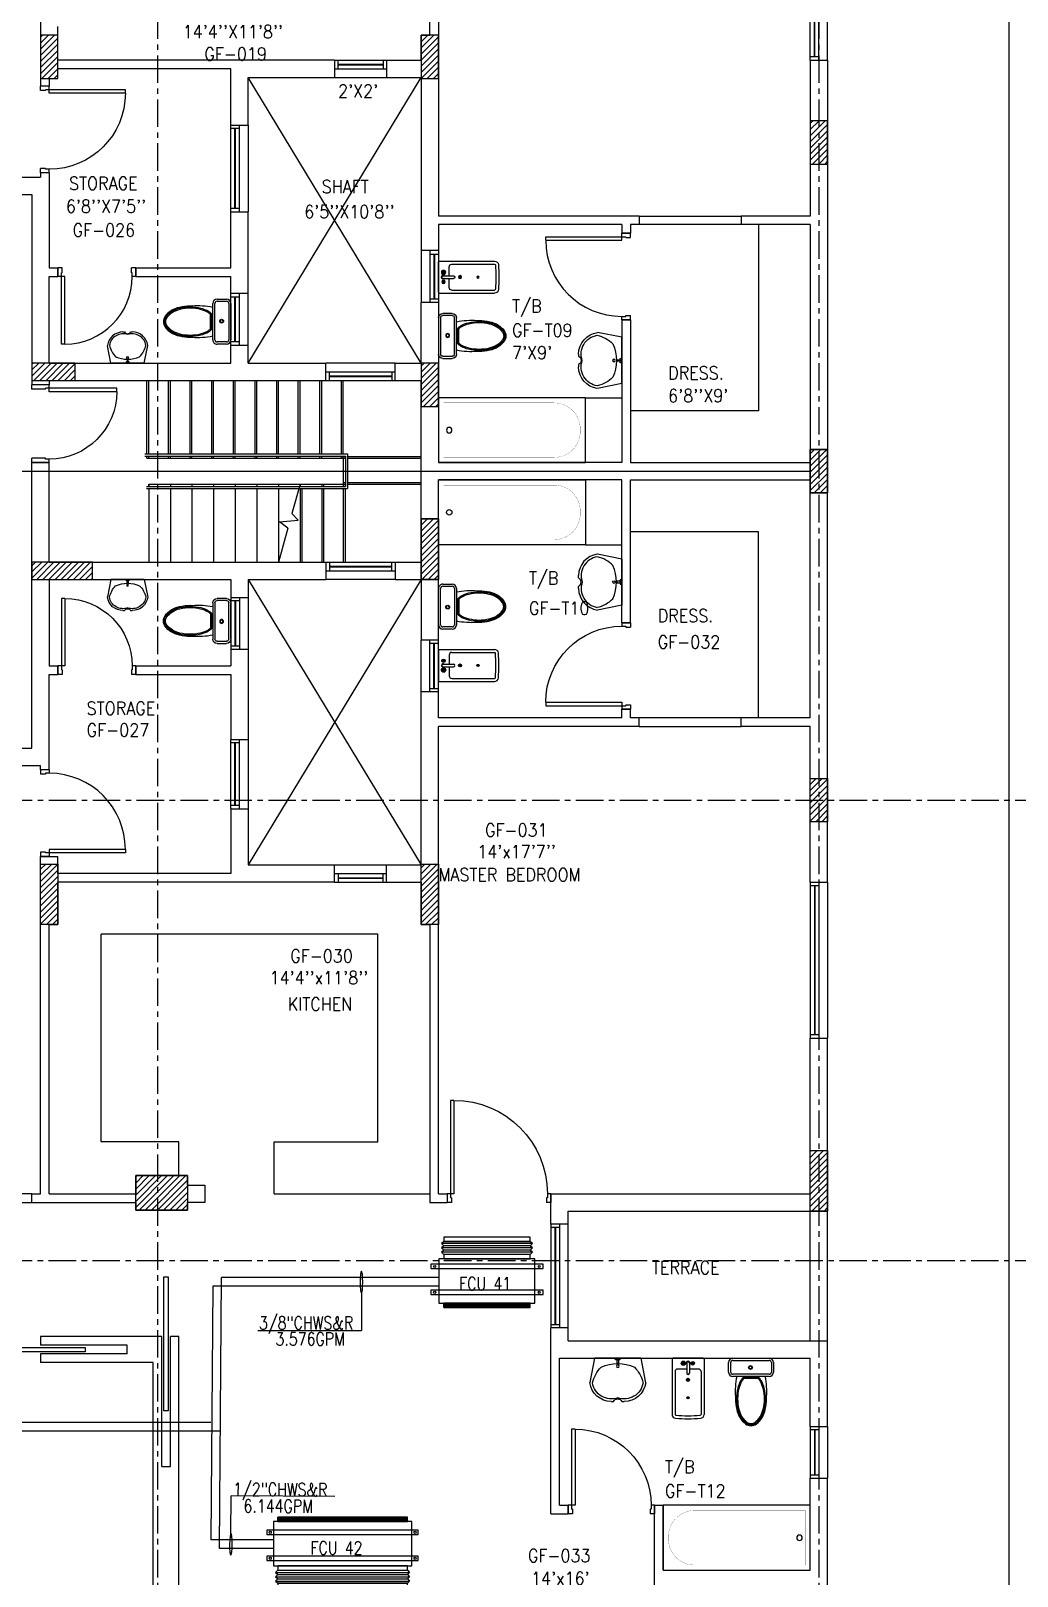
# Model space of a CAD drawing. Header units: millimetres. Extents: x -1288794 to 2153086, y -2701644 to -1335282.
# Drawn here: x 1522629 to 1534033, y -1504337 to -1486479 of the extents above; entities that cross this region are included whole.
import ezdxf

# ---------------------------------------------------------------- set-up
doc = ezdxf.new("R2010")
doc.units = ezdxf.units.MM
doc.header["$LTSCALE"] = 100
doc.linetypes.add('CENTER', pattern=[50.8, 31.75, -6.35, 6.35, -6.35])
doc.linetypes.add('DASHED2', pattern=[9.525, 6.35, -3.175])
for name, color, linetype in [('A-ANNO-TEXT', 8, 'Continuous'), ('A-AREA', 8, 'CENTER'), ('A-DOOR', 4, 'Continuous'), ('A-FLOR-OVHD', 4, 'DASHED2'), ('A-FLOR-PFIX', 8, 'Continuous'), ('A-FLOR-SPCL', 8, 'Continuous'), ('A-FLOR-STRS', 8, 'Continuous'), ('A-GLAZ', 5, 'Continuous'), ('A-GRID', 253, 'CENTER'), ('A-WALL-FULL', 8, 'Continuous'), ('AC-CHILLED WATER TEXT', 41, 'Continuous'), ('AC-CHR', 60, 'Continuous'), ('AC-CHS', 30, 'Continuous'), ('AC-SAD TEXT', 3, 'Continuous'), ('FCU-AC', 160, 'Continuous'), ('S-COL- HACT.', 9, 'Continuous'), ('S-COL.', 8, 'Continuous')]:
    doc.layers.add(name, color=color, linetype=linetype)
doc.styles.add('ROMANS', font='romans.shx', dxfattribs={"width": 0.8})
doc.styles.add('SIMPLEX', font='simplex.shx', dxfattribs={"width": 0.8})
pattern_1 = [(45, (2628196.87, -1109556.65), (-35.355339, 35.355339), [])]

# ---------------------------------------------------------------- blocks, each defined once
blk = doc.blocks.new('W-180')
for p, q in [((1800, 100), (0, 100)), ((1800, 0), (0, 0)), ((40, 0), (40, 100)), ((1760, 100), (1760, 0))]:
    blk.add_line(p, q)
at = {"linetype": 'Continuous'}
for p, q in [((1760, 53), (40, 53)), ((1760, 47), (40, 47))]:
    blk.add_line(p, q, dxfattribs=at)
blk = doc.blocks.new('D-100-R1')
for p, q in [((-80, 980), (-80, 100)), ((-80, 980), (-40, 980)), ((-40, 980), (-40, 55)), ((-1000, 100), (-1000, 0)), ((-1000, 100), (-960, 100)), ((-960, 100), (-960, 55)), ((-960, 55), (-950, 55)), ((-950, 55), (-950, 0)), ((-80, 100), (0, 100)), ((-50, 55), (-50, 0)), ((-50, 55), (-40, 55)), ((-50, 0), (0, 0)), ((0, 100), (0, 0)), ((-1000, 0), (-950, 0))]:
    blk.add_line(p, q)
at = {"linetype": 'Continuous'}
blk.add_arc((-80, 100), 880, 90, 180, dxfattribs=at)
blk = doc.blocks.new('LAV-4')
for p, q in [((-266, 0), (-322, -283)), ((-266, 0), (268, 0)), ((268, 0), (324, -280)), ((-48, -500), (-75, -500)), ((75, -500), (50, -500))]:
    blk.add_line(p, q)
for points in [[(-25, 0), (-25, -18), (25, -18), (25, 0)], [(-9, -20), (-9, -57), (8, -57), (8, -20)]]:
    blk.add_lwpolyline(points, close=True)
blk.add_circle((0, -91), 15.4)
for centre, radius, start, end in [((74, -366), 375, 135.3333, 167.1432), ((0, -539), 477, 66.1261, 113.874), ((-74, -366), 375, 12.5199, 44.6667), ((-75, -250), 250, 187.6784, 270), ((-75, -250), 220, 188.5814, 289.9523), ((75, -250), 220, 250.0878, 350.8515), ((75, -250), 250, 270, 353.0121), ((1, -527), 55.9, 28.7827, 151.2173), ((50, -499), 0, 238.1883, 0)]:
    blk.add_arc(centre, radius, start, end)
blk = doc.blocks.new('BT-2')
blk.add_lwpolyline([(0, 750), (1700, 750), (1700, 0), (0, 0)], close=True)
at = {"const_width": 2}
blk.add_lwpolyline([(60, 690), (1340, 690, -0.414214), (1640, 390), (1640, 360, -0.414214), (1340, 60), (60, 60)], format="xyb", close=True, dxfattribs=at)
blk.add_circle((125, 375), 31.9)
blk = doc.blocks.new('W-80')
for p, q in [((800, 100), (0, 100)), ((800, 0), (0, 0)), ((40, 0), (40, 100)), ((760, 100), (760, 0))]:
    blk.add_line(p, q)
at = {"linetype": 'Continuous'}
for p, q in [((760, 53), (40, 53)), ((760, 47), (40, 47))]:
    blk.add_line(p, q, dxfattribs=at)
blk = doc.blocks.new('BIDET-1')
for p, q in [((175, 0), (-175, 0)), ((-185, -10), (-185, -649)), ((-150, -155), (-150, -649)), ((-15, -125), (-120, -125)), ((-39, -59), (-69, -59)), ((-54, -44), (-54, -74)), ((-15, -54), (-15, -174)), ((15, -54), (15, -174)), ((120, -125), (15, -125)), ((39, -59), (69, -59)), ((54, -44), (54, -74)), ((150, -155), (150, -649)), ((185, -10), (185, -649)), ((12, -250), (-12, -250)), ((-9, -259), (9, -241)), ((-9, -241), (9, -259)), ((0, -238), (0, -262))]:
    blk.add_line(p, q)
for centre, radius in [((-54, -59), 25), ((-54, -59), 20), ((-54, -59), 15.2), ((-54, -59), 10.2), ((54, -59), 20), ((54, -59), 15.2), ((54, -59), 10.2), ((0, -250), 17.5), ((0, -250), 12.5), ((0, -457), 12.5), ((0, -457), 10)]:
    blk.add_circle(centre, radius)
for centre, radius, start, end in [((-175, -10), 10, 90, 180), ((175, -10), 10, 0, 90), ((-120, -155), 30, 90, 180), ((0, -54), 20, 318.5904, 221.4096), ((0, -54), 15, 0, 180), ((0, -174), 15, 180, 0), ((120, -155), 30, 0, 90), ((-140, -649), 45, 180, 265.2062), ((-140, -649), 10, 180, 265.2062), ((0, 1020), 1720, 265.2062, 274.7938), ((0, 1020), 1685, 265.2062, 274.7938), ((140, -649), 10, 274.7938, 0), ((140, -649), 45, 274.7938, 0)]:
    blk.add_arc(centre, radius, start, end)
blk = doc.blocks.new('WC-1')
for p, q in [((-210, 0), (210, 0)), ((-260, -160), (-260, -50)), ((-235, -160), (-235, -50)), ((-210, -25), (210, -25)), ((235, -50), (235, -160)), ((260, -50), (260, -160)), ((210, -185), (-210, -185)), ((210, -210), (-210, -210)), ((91, -223), (-91, -223)), ((86, -235), (-86, -235))]:
    blk.add_line(p, q)
for radius in [22.1, 17.1]:
    blk.add_circle((-6, -107), radius)
for centre, radius, start, end in [((-210, -50), 50, 90, 180), ((-210, -160), 50, 180, 270), ((-210, -50), 25, 90, 180), ((-210, -160), 25, 180, 270), ((210, -50), 50, 360, 90), ((210, -50), 25, 360, 90), ((210, -160), 25, 270, 360), ((210, -160), 50, 270, 360), ((722, -383), 904, 168.9529, 184.0632), ((352, -470), 520, 166.4766, 180), ((352, -470), 507, 166.4766, 180), ((178, -428), 341, 149.8586, 166.4766), ((178, -428), 328, 149.8586, 166.4766), ((69, -365), 214, 138.4152, 149.8586), ((69, -365), 201, 139.9943, 149.8586), ((-69, -365), 201, 30.1414, 40.0057), ((-69, -365), 214, 30.1414, 41.5848), ((-178, -428), 328, 13.5234, 30.1414), ((-178, -428), 341, 13.5234, 30.1414), ((-352, -470), 507, 360, 13.5234), ((-352, -470), 520, 360, 13.5234), ((352, -470), 532, 177.5541, 180), ((352, -470), 532, 180, 193.5234), ((352, -470), 520, 180, 193.5234), ((352, -470), 507, 180, 193.5234), ((-352, -470), 507, 346.4766, 360), ((-352, -470), 520, 346.4766, 360), ((-352, -470), 532, 346.4766, 360), ((-352, -470), 532, 360, 2.4459), ((178, -512), 353, 193.5234, 210.1414), ((178, -512), 341, 193.5234, 210.1414), ((178, -512), 328, 193.5234, 210.1414), ((69, -575), 226, 210.1414, 234.4972), ((69, -575), 214, 210.1414, 234.4972), ((69, -575), 201, 210.1414, 234.4972), ((-69, -575), 201, 305.5028, 329.8586), ((-69, -575), 214, 305.5028, 329.8586), ((-69, -575), 226, 305.5028, 329.8586), ((-178, -512), 328, 329.8586, 346.4766), ((-178, -512), 341, 329.8586, 346.4766), ((-178, -512), 353, 329.8586, 346.4766), ((0, -672), 108, 234.4972, 270), ((0, -672), 95.9, 234.4972, 270), ((0, -672), 83.4, 234.4972, 270), ((0, -672), 83.4, 270, 305.5028), ((0, -672), 95.9, 270, 305.5028), ((0, -672), 108, 270, 305.5028)]:
    blk.add_arc(centre, radius, start, end)
at = {"linetype": 'Continuous', "ltscale": 50}
blk.add_arc((-722, -383), 904, 355.9368, 11.0471, dxfattribs=at)
blk = doc.blocks.new('W-60')
for p, q in [((600, 100), (0, 100)), ((600, 0), (0, 0)), ((40, 0), (40, 100)), ((560, 100), (560, 0))]:
    blk.add_line(p, q)
at = {"linetype": 'Continuous'}
for p, q in [((560, 53), (40, 53)), ((560, 47), (40, 47))]:
    blk.add_line(p, q, dxfattribs=at)
blk = doc.blocks.new('D-90-R1')
for p, q in [((-80, 880), (-40, 880)), ((-80, 880), (-80, 100)), ((-40, 880), (-40, 55)), ((-900, 100), (-860, 100)), ((-900, 100), (-900, 0)), ((-860, 100), (-860, 55)), ((-860, 55), (-850, 55)), ((-850, 55), (-850, 0)), ((-80, 100), (0, 100)), ((-50, 55), (-40, 55)), ((-50, 55), (-50, 0)), ((-50, 0), (0, 0)), ((0, 100), (0, 0)), ((-900, 0), (-850, 0))]:
    blk.add_line(p, q)
at = {"linetype": 'Continuous'}
blk.add_arc((-80, 100), 780, 90, 180, dxfattribs=at)
blk = doc.blocks.new('W-100')
for p, q in [((1000, 100), (0, 100)), ((1000, 0), (0, 0)), ((40, 0), (40, 100)), ((960, 100), (960, 0))]:
    blk.add_line(p, q)
at = {"linetype": 'Continuous'}
for p, q in [((960, 53), (40, 53)), ((960, 47), (40, 47))]:
    blk.add_line(p, q, dxfattribs=at)
blk = doc.blocks.new('D-90-R')
for p, q in [((-80, 980), (-40, 980)), ((-80, 980), (-80, 200)), ((-40, 980), (-40, 155)), ((-900, 200), (-860, 200)), ((-900, 200), (-900, 0)), ((-860, 200), (-860, 155)), ((-80, 200), (0, 200)), ((0, 200), (0, 0)), ((-860, 155), (-850, 155)), ((-850, 155), (-850, 0)), ((-50, 155), (-40, 155)), ((-50, 155), (-50, 0)), ((-50, 0), (0, 0)), ((-900, 0), (-850, 0))]:
    blk.add_line(p, q)
at = {"linetype": 'Continuous'}
blk.add_arc((-80, 200), 780, 90, 180, dxfattribs=at)
blk = doc.blocks.new('D-120-R1')
for p, q in [((-80, 1180), (-40, 1180)), ((-80, 1180), (-80, 100)), ((-40, 1180), (-40, 55)), ((-1200, 100), (-1160, 100)), ((-1200, 100), (-1200, 0)), ((-1160, 100), (-1160, 55)), ((-1160, 55), (-1150, 55)), ((-1150, 55), (-1150, 0)), ((-80, 100), (0, 100)), ((-50, 55), (-40, 55)), ((-50, 55), (-50, 0)), ((-50, 0), (0, 0)), ((0, 100), (0, 0)), ((-1200, 0), (-1150, 0))]:
    blk.add_line(p, q)
at = {"linetype": 'Continuous'}
blk.add_arc((-80, 100), 1080, 90, 180, dxfattribs=at)
blk = doc.blocks.new('W-120')
for p, q in [((1200, 100), (0, 100)), ((1200, 0), (0, 0)), ((40, 0), (40, 100)), ((1160, 100), (1160, 0))]:
    blk.add_line(p, q)
at = {"linetype": 'Continuous'}
for p, q in [((1160, 53), (40, 53)), ((1160, 47), (40, 47))]:
    blk.add_line(p, q, dxfattribs=at)
blk = doc.blocks.new('fcu-1    1.5 tr')
h = blk.add_hatch()
h.set_pattern_fill('NET', color=3)
h.paths.add_polyline_path([(78733, -1589179), (77733, -1589179), (77733, -1589229), (78733, -1589229)])
at = {"color": 3}
blk.add_lwpolyline([(77733, -1589229), (78733, -1589229), (78733, -1589179), (77733, -1589179)], close=True, dxfattribs=at)
at = {"layer": 'FCU-AC', "color": 5}
for p, q in [((77733, -1588466), (77708, -1588491)), ((78758, -1588491), (77708, -1588491)), ((77733, -1588516), (77708, -1588491)), ((77733, -1588516), (77708, -1588541)), ((78758, -1588541), (77708, -1588541)), ((77733, -1588566), (77708, -1588541)), ((77733, -1588566), (77708, -1588591)), ((78733, -1588516), (77733, -1588516)), ((78733, -1588566), (77733, -1588566)), ((78758, -1588491), (78733, -1588466)), ((78758, -1588491), (78733, -1588516)), ((78758, -1588541), (78733, -1588516)), ((78758, -1588541), (78733, -1588566)), ((78758, -1588591), (78733, -1588566)), ((78758, -1588591), (77708, -1588591)), ((77733, -1588616), (77708, -1588591)), ((78758, -1588591), (78733, -1588616))]:
    blk.add_line(p, q, dxfattribs=at)
at = {"layer": 'FCU-AC', "color": 1}
for p, q in [((78733, -1588416), (77733, -1588416)), ((77733, -1588416), (77733, -1588466)), ((77733, -1588466), (78733, -1588466)), ((78733, -1588466), (78733, -1588416)), ((78733, -1588616), (77733, -1588616)), ((77733, -1588616), (77733, -1588666)), ((77733, -1588666), (78733, -1588666)), ((78733, -1588666), (78733, -1588616))]:
    blk.add_line(p, q, dxfattribs=at)
at = {"layer": 'FCU-AC'}
for p, q in [((78733, -1588466), (77733, -1588466)), ((78788, -1588666), (77678, -1588666)), ((77678, -1588666), (77678, -1589179)), ((78788, -1589179), (78788, -1588666)), ((77678, -1589179), (78788, -1589179))]:
    blk.add_line(p, q, dxfattribs=at)
at = {"layer": 'FCU-AC', "color": 2}
for p, q in [((78733, -1588516), (77733, -1588516)), ((78733, -1588566), (77733, -1588566))]:
    blk.add_line(p, q, dxfattribs=at)
at = {"layer": 'FCU-AC', "color": 6}
for points in [[(77583, -1588779), (78883, -1588779), (78883, -1588729), (77583, -1588729)], [(77583, -1589079), (78883, -1589079), (78883, -1589029), (77583, -1589029)]]:
    blk.add_lwpolyline(points, close=True, dxfattribs=at)
for centre in [(77629, -1588755), (78837, -1588755), (77629, -1589055), (78837, -1589055)]:
    blk.add_circle(centre, 12.5, dxfattribs=at)
blk = doc.blocks.new('fcu 2.5 tr')
h = blk.add_hatch()
h.set_pattern_fill('NET', color=3)
h.paths.add_polyline_path([(83172, -1587743), (81672, -1587743), (81672, -1587793), (83172, -1587793)])
at = {"layer": 'FCU-AC'}
for p, q in [((81672, -1587030), (81647, -1587055)), ((83197, -1587055), (81647, -1587055)), ((81672, -1587080), (81647, -1587055)), ((81672, -1587080), (81647, -1587105)), ((83197, -1587105), (81647, -1587105)), ((81672, -1587130), (81647, -1587105)), ((81672, -1587130), (81647, -1587155)), ((83172, -1587030), (81672, -1587030)), ((83172, -1587080), (81672, -1587080)), ((83172, -1587080), (81672, -1587080)), ((83172, -1587130), (81672, -1587130)), ((83172, -1587130), (81672, -1587130)), ((83197, -1587055), (83172, -1587030)), ((83197, -1587055), (83172, -1587080)), ((83197, -1587105), (83172, -1587080)), ((83197, -1587105), (83172, -1587130)), ((83197, -1587155), (83172, -1587130)), ((83197, -1587155), (81647, -1587155)), ((81672, -1587180), (81647, -1587155)), ((83197, -1587155), (83172, -1587180))]:
    blk.add_line(p, q, dxfattribs=at)
at = {"layer": 'FCU-AC', "color": 1}
for p, q in [((83172, -1586980), (81672, -1586980)), ((81672, -1586980), (81672, -1587030)), ((81672, -1587030), (83172, -1587030)), ((83172, -1587030), (83172, -1586980)), ((83172, -1587180), (81672, -1587180)), ((81672, -1587180), (81672, -1587230)), ((81672, -1587230), (83172, -1587230)), ((83172, -1587230), (83172, -1587180))]:
    blk.add_line(p, q, dxfattribs=at)
at = {"layer": 'FCU-AC', "color": 6}
for points in [[(81547, -1587343), (83297, -1587343), (83297, -1587293), (81547, -1587293)], [(81547, -1587643), (83297, -1587643), (83297, -1587593), (81547, -1587593)]]:
    blk.add_lwpolyline(points, close=True, dxfattribs=at)
at = {"layer": 'FCU-AC'}
blk.add_lwpolyline([(81622, -1587743), (83222, -1587743), (83222, -1587230), (81622, -1587230)], close=True, dxfattribs=at)
at = {"layer": 'FCU-AC', "color": 3}
blk.add_lwpolyline([(81672, -1587793), (83172, -1587793), (83172, -1587743), (81672, -1587743)], close=True, dxfattribs=at)
at = {"layer": 'FCU-AC', "color": 6}
for centre in [(81584, -1587318), (83259, -1587318), (81584, -1587618), (83259, -1587618)]:
    blk.add_circle(centre, 12.5, dxfattribs=at)

msp = doc.modelspace()

# ---------------------------------------------------------------- hatches: boundary and pattern name
at = {"layer": 'S-COL- HACT.', "linetype": 'Continuous', "ltscale": 3}
h = msp.add_hatch(dxfattribs=at)
h.set_pattern_fill('ANSI31', color=256, scale=400, style=0)
h.set_pattern_definition(pattern_1)
h.paths.add_polyline_path([(1522741.7, -1486529.4), (1522741.7, -1487029.4), (1522941.7, -1487029.4), (1522941.7, -1486529.4)])
h = msp.add_hatch(dxfattribs=at)
h.set_pattern_fill('ANSI31', color=256, scale=400, style=0)
h.set_pattern_definition(pattern_1)
h.paths.add_polyline_path([(1527141.7, -1486529.4), (1527141.7, -1487029.4), (1527341.7, -1487029.4), (1527341.7, -1486529.4)])
h = msp.add_hatch(dxfattribs=at)
h.set_pattern_fill('ANSI31', color=256, scale=400, style=0)
h.set_pattern_definition(pattern_1)
h.paths.add_polyline_path([(1531641.7, -1487518.6), (1531641.7, -1488018.6), (1531841.7, -1488018.6), (1531841.7, -1487518.6)])
h = msp.add_hatch(dxfattribs=at)
h.set_pattern_fill('ANSI31', color=256, scale=400, style=0)
h.set_pattern_definition(pattern_1)
h.paths.add_polyline_path([(1522641.7, -1490518.6), (1523141.7, -1490518.6), (1523141.7, -1490318.6), (1522641.7, -1490318.6)])
h = msp.add_hatch(dxfattribs=at)
h.set_pattern_fill('ANSI31', color=256, scale=400, style=0)
h.set_pattern_definition(pattern_1)
h.paths.add_polyline_path([(1527141.7, -1490818.6), (1527341.7, -1490818.6), (1527341.7, -1490318.6), (1527141.7, -1490318.6)])
h = msp.add_hatch(dxfattribs=at)
h.set_pattern_fill('ANSI31', color=256, scale=400, style=0)
h.set_pattern_definition(pattern_1)
h.paths.add_polyline_path([(1531641.7, -1491818.6), (1531641.7, -1491318.6), (1531841.7, -1491318.6), (1531841.7, -1491818.6)])
h = msp.add_hatch(dxfattribs=at)
h.set_pattern_fill('ANSI31', color=256, scale=400, style=0)
h.set_pattern_definition(pattern_1)
h.paths.add_polyline_path([(1527141.7, -1492818.6), (1527341.7, -1492818.6), (1527341.7, -1492118.6), (1527141.7, -1492118.6)])
h = msp.add_hatch(dxfattribs=at)
h.set_pattern_fill('ANSI31', color=256, scale=400, style=0)
h.set_pattern_definition(pattern_1)
h.paths.add_polyline_path([(1522641.7, -1492818.6), (1523341.7, -1492818.6), (1523341.7, -1492618.6), (1522641.7, -1492618.6)])
h = msp.add_hatch(dxfattribs=at)
h.set_pattern_fill('ANSI31', color=256, scale=400, style=0)
h.set_pattern_definition(pattern_1)
h.paths.add_polyline_path([(1531641.7, -1495618.6), (1531641.7, -1495118.6), (1531841.7, -1495118.6), (1531841.7, -1495618.6)])
h = msp.add_hatch(dxfattribs=at)
h.set_pattern_fill('ANSI31', color=256, scale=400, style=0)
h.set_pattern_definition(pattern_1)
h.paths.add_polyline_path([(1522741.7, -1496807.9), (1522741.7, -1496107.9), (1522941.7, -1496107.9), (1522941.7, -1496807.9)])
h = msp.add_hatch(dxfattribs=at)
h.set_pattern_fill('ANSI31', color=256, scale=400, style=0)
h.set_pattern_definition(pattern_1)
h.paths.add_polyline_path([(1527141.7, -1496807.9), (1527141.7, -1496107.9), (1527341.7, -1496107.9), (1527341.7, -1496807.9)])
h = msp.add_hatch(dxfattribs=at)
h.set_pattern_fill('ANSI31', color=256, scale=400, style=0)
h.set_pattern_definition(pattern_1)
h.paths.add_polyline_path([(1531641.7, -1500118.6), (1531641.7, -1499418.6), (1531841.7, -1499418.6), (1531841.7, -1500118.6)])
h = msp.add_hatch(dxfattribs=at)
h.set_pattern_fill('ANSI31', color=256, scale=400, style=0)
h.set_pattern_definition([(45, (2628196.87, -1109546.65), (-35.355339, 35.355339), [])])
h.paths.add_polyline_path([(1523841.7, -1499708.6), (1524441.7, -1499708.6), (1524441.7, -1500108.6), (1523841.7, -1500108.6)])

# ---------------------------------------------------------------- linework, layer by layer
at = {"layer": 'A-AREA', "ltscale": 15}
msp.add_line((1533941.7, -1512568.6), (1533941.7, -1469568.6), dxfattribs=at)
at = {"layer": 'A-DOOR', "ltscale": 3}
for points in [[(1524216.7, -1502426.2), (1524166.7, -1502426.2), (1524166.7, -1500876.2), (1524216.7, -1500876.2), (1524216.7, -1502426.2)], [(1523257.7, -1501693.6), (1523257.7, -1501743.6), (1522207.7, -1501743.6), (1522207.7, -1501693.6), (1523257.7, -1501693.6)]]:
    msp.add_lwpolyline(points, dxfattribs=at)
at = {"layer": 'A-FLOR-OVHD', "linetype": 'Continuous', "ltscale": 3}
for p, q in [((1529662.5, -1488618.6), (1530841.7, -1488618.6)), ((1530841.7, -1488718.6), (1529662.5, -1488718.6)), ((1530841.7, -1494418.6), (1529662.5, -1494418.6)), ((1529662.5, -1494518.6), (1530841.7, -1494518.6)), ((1522641.7, -1499918.6), (1520841.7, -1499918.6)), ((1520841.7, -1500018.6), (1522641.7, -1500018.6))]:
    msp.add_line(p, q, dxfattribs=at)
at = {"layer": 'A-FLOR-OVHD', "linetype": 'Continuous'}
for p, q in [((1523991.7, -1491368.6), (1523991.7, -1490518.6)), ((1524241.7, -1491368.6), (1524241.7, -1490518.6)), ((1524491.7, -1491368.6), (1524491.7, -1490518.6)), ((1524741.7, -1491368.6), (1524741.7, -1490518.6)), ((1524991.7, -1491368.6), (1524991.7, -1490518.6)), ((1525241.7, -1491368.6), (1525241.7, -1490518.6)), ((1525491.7, -1491368.6), (1525491.7, -1490518.6)), ((1525741.7, -1491368.6), (1525741.7, -1490518.6)), ((1525991.7, -1491368.6), (1525991.7, -1490518.6)), ((1526241.7, -1491368.6), (1526241.7, -1490518.6)), ((1526291.7, -1491418.6), (1527141.7, -1491418.6)), ((1523991.7, -1491718.6), (1523991.7, -1491743.6)), ((1523991.7, -1491768.6), (1523991.7, -1492618.6)), ((1524241.7, -1491718.6), (1524241.7, -1491743.6)), ((1524241.7, -1491768.6), (1524241.7, -1492618.6)), ((1524491.7, -1491718.6), (1524491.7, -1491743.6)), ((1524491.7, -1491768.6), (1524491.7, -1492618.6)), ((1524741.7, -1491718.6), (1524741.7, -1491743.6)), ((1524741.7, -1491768.6), (1524741.7, -1492618.6)), ((1524991.7, -1491718.6), (1524991.7, -1491743.6)), ((1524991.7, -1491768.6), (1524991.7, -1492618.6)), ((1525241.7, -1491718.6), (1525241.7, -1491743.6)), ((1525241.7, -1491768.6), (1525241.7, -1492618.6)), ((1525491.7, -1491718.6), (1525491.7, -1491743.6)), ((1525491.7, -1491768.6), (1525491.7, -1492618.6)), ((1525741.7, -1491768.6), (1525741.7, -1492618.6)), ((1525991.7, -1491768.6), (1525991.7, -1492618.6)), ((1526241.7, -1491768.6), (1526241.7, -1492618.6)), ((1526291.7, -1491718.6), (1527141.7, -1491718.6))]:
    msp.add_line(p, q, dxfattribs=at)
at = {"layer": 'A-FLOR-PFIX', "ltscale": 3}
for p, q in [((1529041.7, -1490718.6), (1529462.5, -1490718.6)), ((1529041.7, -1492418.6), (1529462.5, -1492418.6))]:
    msp.add_line(p, q, dxfattribs=at)
at = {"layer": 'A-FLOR-SPCL', "ltscale": 3}
for p, q in [((1525141.7, -1490318.6), (1527141.7, -1487018.6)), ((1527141.7, -1490318.6), (1525141.7, -1487018.6)), ((1531041.7, -1488718.6), (1531041.7, -1490868.6)), ((1531041.7, -1490868.6), (1529562.5, -1490868.6)), ((1531041.7, -1492268.6), (1529562.5, -1492268.6)), ((1531041.7, -1494418.6), (1531041.7, -1492268.6)), ((1527141.7, -1492818.6), (1525141.7, -1496118.6)), ((1525141.7, -1492818.6), (1527141.7, -1496118.6)), ((1526641.7, -1496918.6), (1523441.7, -1496918.6)), ((1523441.7, -1499318.6), (1523441.7, -1496918.6)), ((1526641.7, -1499318.6), (1526641.7, -1496918.6)), ((1524341.7, -1499318.6), (1523441.7, -1499318.6)), ((1524341.7, -1499708.6), (1524341.7, -1499318.6)), ((1525441.7, -1499918.6), (1525441.7, -1499318.6)), ((1525441.7, -1499318.6), (1526641.7, -1499318.6)), ((1525441.7, -1499918.6), (1527241.7, -1499918.6)), ((1527341.7, -1499918.6), (1527441.7, -1499918.6)), ((1527241.7, -1500018.6), (1527441.7, -1500018.6)), ((1531641.7, -1501618.6), (1531641.7, -1500118.6)), ((1531841.7, -1501618.6), (1531841.7, -1500118.6))]:
    msp.add_line(p, q, dxfattribs=at)
at = {"layer": 'A-FLOR-STRS', "ltscale": 3}
for p, q in [((1523971.7, -1491368.6), (1523971.7, -1490518.6)), ((1524221.7, -1491368.6), (1524221.7, -1490518.6)), ((1524471.7, -1491368.6), (1524471.7, -1490518.6)), ((1524721.7, -1491368.6), (1524721.7, -1490518.6)), ((1524971.7, -1491368.6), (1524971.7, -1490518.6)), ((1525221.7, -1491368.6), (1525221.7, -1490518.6)), ((1525471.7, -1491368.6), (1525471.7, -1490518.6)), ((1525721.7, -1491368.6), (1525721.7, -1490518.6)), ((1525971.7, -1491368.6), (1525971.7, -1490518.6)), ((1526221.7, -1491368.6), (1526221.7, -1490518.6)), ((1523946.7, -1491368.6), (1526291.7, -1491368.6)), ((1523946.7, -1491393.6), (1526266.7, -1491393.6)), ((1523971.7, -1491418.6), (1523971.7, -1491393.6)), ((1523971.7, -1491418.6), (1526241.7, -1491418.6)), ((1523991.7, -1491418.6), (1523991.7, -1491393.6)), ((1524221.7, -1491418.6), (1524221.7, -1491393.6)), ((1524241.7, -1491418.6), (1524241.7, -1491393.6)), ((1524471.7, -1491418.6), (1524471.7, -1491393.6)), ((1524491.7, -1491418.6), (1524491.7, -1491393.6)), ((1524721.7, -1491418.6), (1524721.7, -1491393.6)), ((1524741.7, -1491418.6), (1524741.7, -1491393.6)), ((1524971.7, -1491418.6), (1524971.7, -1491393.6)), ((1524991.7, -1491418.6), (1524991.7, -1491393.6)), ((1525221.7, -1491418.6), (1525221.7, -1491393.6)), ((1525241.7, -1491418.6), (1525241.7, -1491393.6)), ((1525471.7, -1491418.6), (1525471.7, -1491393.6)), ((1525491.7, -1491418.6), (1525491.7, -1491393.6)), ((1525721.7, -1491418.6), (1525721.7, -1491393.6)), ((1525741.7, -1491418.6), (1525741.7, -1491393.6)), ((1525971.7, -1491418.6), (1525971.7, -1491393.6)), ((1525991.7, -1491418.6), (1525991.7, -1491393.6)), ((1526221.7, -1491418.6), (1526221.7, -1491393.6)), ((1526241.7, -1491418.6), (1526241.7, -1491393.6)), ((1526241.7, -1491398.6), (1526266.7, -1491398.6)), ((1526241.7, -1491418.6), (1526241.7, -1491718.6)), ((1526241.7, -1491418.6), (1526266.7, -1491418.6)), ((1526266.7, -1491393.6), (1526266.7, -1491743.6)), ((1526291.7, -1491368.6), (1526291.7, -1491768.6)), ((1526291.7, -1491398.6), (1527141.7, -1491398.6)), ((1523966.7, -1491743.6), (1526266.7, -1491743.6)), ((1523966.7, -1491768.6), (1526291.7, -1491768.6)), ((1523991.7, -1491718.6), (1526241.7, -1491718.6)), ((1523991.7, -1491743.6), (1523991.7, -1491718.6)), ((1525741.7, -1491718.6), (1525648, -1492055.9)), ((1525741.7, -1491718.6), (1525741.7, -1491743.6)), ((1525761.7, -1491768.6), (1525761.7, -1492618.6)), ((1525991.7, -1491718.6), (1525991.7, -1491743.6)), ((1526011.7, -1491718.6), (1526011.7, -1491743.6)), ((1526011.7, -1491768.6), (1526011.7, -1492618.6)), ((1526241.7, -1491698.6), (1526266.7, -1491698.6)), ((1526241.7, -1491718.6), (1526241.7, -1491743.6)), ((1526241.7, -1491718.6), (1526266.7, -1491718.6)), ((1526241.7, -1491718.6), (1526241.7, -1491743.6)), ((1526261.7, -1491718.6), (1526261.7, -1491743.6)), ((1526261.7, -1491718.6), (1526261.7, -1491743.6)), ((1526261.7, -1491768.6), (1526261.7, -1492618.6)), ((1526261.7, -1491768.6), (1526261.7, -1492618.6)), ((1526291.7, -1491698.6), (1527141.7, -1491698.6)), ((1525503.8, -1492154.1), (1525719.8, -1492133.4)), ((1525719.8, -1492133.4), (1525648, -1492055.9)), ((1525600.7, -1492226.1), (1525491.7, -1492618.6)), ((1525600.7, -1492226.1), (1525503.8, -1492154.1))]:
    msp.add_line(p, q, dxfattribs=at)
at = {"layer": 'A-GLAZ', "ltscale": 3}
for p, q in [((1531841.7, -1486818.6), (1531841.7, -1485018.6)), ((1526141.7, -1487018.6), (1526741.7, -1487018.6)), ((1525141.7, -1487568.6), (1525141.7, -1488568.6)), ((1527141.7, -1489018.6), (1527141.7, -1489618.6)), ((1525141.7, -1490111.8), (1525141.7, -1489511.8)), ((1526841.7, -1490318.6), (1526041.7, -1490318.6)), ((1526841.7, -1492818.6), (1526041.7, -1492818.6)), ((1525141.7, -1493025.5), (1525141.7, -1493625.5)), ((1527141.7, -1494118.6), (1527141.7, -1493518.6)), ((1525141.7, -1494668.6), (1525141.7, -1495468.6)), ((1526141.7, -1496118.6), (1526741.7, -1496118.6)), ((1531841.7, -1496318.6), (1531841.7, -1498118.6)), ((1528841.7, -1501468.6), (1528841.7, -1500268.6)), ((1531841.7, -1502606), (1531841.7, -1503206))]:
    msp.add_line(p, q, dxfattribs=at)
at = {"layer": 'A-GRID', "ltscale": 0.1}
for p, q in [((1524091.7, -1466442.6), (1524091.7, -1514577)), ((1531741.7, -1466442.6), (1531741.7, -1514577)), ((1494388.3, -1495368.6), (1537927.9, -1495368.6)), ((1494385.9, -1500687.6), (1537925.5, -1500687.6))]:
    msp.add_line(p, q, dxfattribs=at)
at = {"layer": 'A-WALL-FULL', "ltscale": 3}
for p, q in [((1527241.7, -1486529.4), (1527241.7, -1483118.6)), ((1522741.7, -1483218.6), (1522741.7, -1487118.6)), ((1527341.7, -1483218.6), (1527341.7, -1488618.6)), ((1524941.7, -1486818.6), (1522941.7, -1486818.6)), ((1524941.7, -1486918.6), (1522941.7, -1486918.6)), ((1522941.7, -1487029.4), (1522941.7, -1486918.6)), ((1526141.7, -1486818.6), (1524941.7, -1486818.6)), ((1524941.7, -1487568.6), (1524941.7, -1486918.6)), ((1526141.7, -1486818.6), (1526141.7, -1487018.6)), ((1526741.7, -1486818.6), (1527141.7, -1486818.6)), ((1526741.7, -1486818.6), (1526741.7, -1487018.6)), ((1531641.7, -1486818.6), (1531641.7, -1488618.6)), ((1531641.7, -1486818.6), (1531841.7, -1486818.6)), ((1531841.7, -1486818.6), (1531841.7, -1490277)), ((1522841.7, -1487118.6), (1522741.7, -1487118.6)), ((1522841.7, -1487029.4), (1522841.7, -1487118.6)), ((1522841.7, -1487029.4), (1522941.7, -1487029.4)), ((1525141.7, -1487018.6), (1526141.7, -1487018.6)), ((1525141.7, -1487568.6), (1525141.7, -1487018.6)), ((1526741.7, -1487018.6), (1527141.7, -1487018.6)), ((1527141.7, -1487018.6), (1527141.7, -1489018.6)), ((1524941.7, -1487568.6), (1525141.7, -1487568.6)), ((1522391.7, -1488168.6), (1522741.7, -1488168.6)), ((1522741.7, -1488118.6), (1522741.7, -1488168.6)), ((1522841.7, -1488118.6), (1522741.7, -1488118.6)), ((1522841.7, -1488118.6), (1522841.7, -1489218.6)), ((1522391.7, -1488368.6), (1522641.7, -1488368.6)), ((1522641.7, -1488368.6), (1522641.7, -1490568.6)), ((1524941.7, -1489218.6), (1524941.7, -1488568.6)), ((1524941.7, -1488568.6), (1525141.7, -1488568.6)), ((1525141.7, -1489511.8), (1525141.7, -1488568.6)), ((1529662.5, -1488618.6), (1527341.7, -1488618.6)), ((1529462.5, -1488718.6), (1527341.7, -1488718.6)), ((1527341.7, -1488718.6), (1527341.7, -1489018.6)), ((1529462.5, -1488718.6), (1529462.5, -1488818.6)), ((1529662.5, -1488718.6), (1529562.5, -1488718.6)), ((1529562.5, -1488718.6), (1529562.5, -1488818.6)), ((1529662.5, -1488618.6), (1529662.5, -1488718.6)), ((1530841.7, -1488618.6), (1530841.7, -1488718.6)), ((1531641.7, -1488618.6), (1530841.7, -1488618.6)), ((1531641.7, -1488718.6), (1530841.7, -1488718.6)), ((1531641.7, -1488718.6), (1531641.7, -1490277)), ((1529562.5, -1488818.6), (1529462.5, -1488818.6)), ((1527341.7, -1489018.6), (1527141.7, -1489018.6)), ((1522841.7, -1489218.6), (1522941.7, -1489218.6)), ((1522941.7, -1489218.6), (1522941.7, -1489318.6)), ((1523841.7, -1489218.6), (1524941.7, -1489218.6)), ((1523841.7, -1489218.6), (1523841.7, -1489318.6)), ((1522841.7, -1490318.6), (1522841.7, -1489318.6)), ((1522841.7, -1489318.6), (1522941.7, -1489318.6)), ((1523841.7, -1489318.6), (1524941.7, -1489318.6)), ((1524941.7, -1489511.8), (1524941.7, -1489318.6)), ((1524941.7, -1489511.8), (1525141.7, -1489511.8)), ((1524941.7, -1489511.8), (1525141.7, -1489511.8)), ((1527341.7, -1489618.6), (1527141.7, -1489618.6)), ((1527141.7, -1490318.6), (1527141.7, -1489618.6)), ((1527341.7, -1489618.6), (1527341.7, -1491468.6)), ((1529462.5, -1489818.6), (1529462.5, -1491468.6)), ((1529562.5, -1489818.6), (1529462.5, -1489818.6)), ((1529562.5, -1489818.6), (1529562.5, -1491468.6)), ((1524941.7, -1490318.6), (1524941.7, -1490111.8)), ((1524941.7, -1490111.8), (1525141.7, -1490111.8)), ((1525141.7, -1490318.6), (1525141.7, -1490111.8)), ((1522841.7, -1490318.6), (1524941.7, -1490318.6)), ((1525141.7, -1490318.6), (1526041.7, -1490318.6)), ((1526041.7, -1490518.6), (1526041.7, -1490318.6)), ((1526841.7, -1490518.6), (1526841.7, -1490318.6)), ((1526841.7, -1490318.6), (1527141.7, -1490318.6)), ((1531641.7, -1490277), (1531641.7, -1491468.6)), ((1531841.7, -1490277), (1531841.7, -1491568.6)), ((1522841.7, -1490518.6), (1526041.7, -1490518.6)), ((1522841.7, -1490518.6), (1522841.7, -1490568.6)), ((1526841.7, -1490518.6), (1527141.7, -1490518.6)), ((1527141.7, -1492618.6), (1527141.7, -1490518.6)), ((1522841.7, -1490568.6), (1522641.7, -1490568.6)), ((1531641.7, -1490577), (1531641.7, -1491468.6)), ((1505225.6, -1491568.6), (1531641.7, -1491568.6)), ((1522641.7, -1494768.6), (1522641.7, -1491468.6)), ((1522641.7, -1491468.6), (1522841.7, -1491468.6)), ((1522841.7, -1492618.6), (1522841.7, -1491468.6)), ((1529462.5, -1491468.6), (1527341.7, -1491468.6)), ((1529562.5, -1491468.6), (1531641.7, -1491468.6)), ((1531841.7, -1493460.2), (1531841.7, -1491568.6)), ((1529462.5, -1491668.6), (1527341.7, -1491668.6)), ((1527341.7, -1493518.6), (1527341.7, -1491668.6)), ((1529462.5, -1493318.6), (1529462.5, -1491668.6)), ((1529562.5, -1491668.6), (1531641.7, -1491668.6)), ((1529562.5, -1493318.6), (1529562.5, -1491668.6)), ((1531641.7, -1493460.2), (1531641.7, -1491668.6)), ((1522841.7, -1492618.6), (1526041.7, -1492618.6)), ((1526041.7, -1492618.6), (1526041.7, -1492818.6)), ((1526841.7, -1492618.6), (1527141.7, -1492618.6)), ((1526841.7, -1492618.6), (1526841.7, -1492818.6)), ((1522841.7, -1492818.6), (1524941.7, -1492818.6)), ((1522841.7, -1492818.6), (1522841.7, -1493818.6)), ((1524941.7, -1492818.6), (1524941.7, -1493025.5)), ((1525141.7, -1492818.6), (1526041.7, -1492818.6)), ((1525141.7, -1492818.6), (1525141.7, -1493025.5)), ((1526841.7, -1492818.6), (1527141.7, -1492818.6)), ((1527141.7, -1492818.6), (1527141.7, -1493518.6)), ((1524941.7, -1493025.5), (1525141.7, -1493025.5)), ((1529562.5, -1493318.6), (1529462.5, -1493318.6)), ((1527341.7, -1493518.6), (1527141.7, -1493518.6)), ((1531641.7, -1494418.6), (1531641.7, -1493460.2)), ((1531841.7, -1496318.6), (1531841.7, -1493460.2)), ((1524941.7, -1493625.5), (1525141.7, -1493625.5)), ((1524941.7, -1493625.5), (1524941.7, -1493818.6)), ((1524941.7, -1493625.5), (1525141.7, -1493625.5)), ((1525141.7, -1493625.5), (1525141.7, -1494668.6)), ((1522841.7, -1493818.6), (1522941.7, -1493818.6)), ((1522841.7, -1495018.6), (1522841.7, -1493918.6)), ((1522841.7, -1493918.6), (1522941.7, -1493918.6)), ((1522941.7, -1493918.6), (1522941.7, -1493818.6)), ((1523841.7, -1493818.6), (1524941.7, -1493818.6)), ((1523841.7, -1493918.6), (1523841.7, -1493818.6)), ((1523841.7, -1493918.6), (1524941.7, -1493918.6)), ((1524941.7, -1493918.6), (1524941.7, -1494668.6)), ((1527141.7, -1496118.6), (1527141.7, -1494118.6)), ((1527341.7, -1494118.6), (1527141.7, -1494118.6)), ((1527341.7, -1494418.6), (1527341.7, -1494118.6)), ((1529462.5, -1494418.6), (1527341.7, -1494418.6)), ((1529562.5, -1494318.6), (1529462.5, -1494318.6)), ((1529462.5, -1494418.6), (1529462.5, -1494318.6)), ((1529562.5, -1494418.6), (1529562.5, -1494318.6)), ((1529662.5, -1494418.6), (1529562.5, -1494418.6)), ((1529662.5, -1494518.6), (1529662.5, -1494418.6)), ((1531641.7, -1494418.6), (1530841.7, -1494418.6)), ((1530841.7, -1494518.6), (1530841.7, -1494418.6)), ((1529662.5, -1494518.6), (1527341.7, -1494518.6)), ((1527341.7, -1499918.6), (1527341.7, -1494518.6)), ((1531641.7, -1494518.6), (1530841.7, -1494518.6)), ((1531641.7, -1496318.6), (1531641.7, -1494518.6)), ((1522391.7, -1494768.6), (1522641.7, -1494768.6)), ((1524941.7, -1494668.6), (1525141.7, -1494668.6)), ((1522391.7, -1494968.6), (1522741.7, -1494968.6)), ((1522741.7, -1495018.6), (1522741.7, -1494968.6)), ((1522841.7, -1495018.6), (1522741.7, -1495018.6)), ((1524941.7, -1495468.6), (1525141.7, -1495468.6)), ((1524941.7, -1495468.6), (1524941.7, -1496218.6)), ((1525141.7, -1495468.6), (1525141.7, -1496118.6)), ((1522741.7, -1499918.6), (1522741.7, -1496018.6)), ((1522841.7, -1496018.6), (1522741.7, -1496018.6)), ((1524941.7, -1496218.6), (1522941.7, -1496218.6)), ((1525141.7, -1496118.6), (1526141.7, -1496118.6)), ((1526141.7, -1496318.6), (1526141.7, -1496118.6)), ((1526741.7, -1496318.6), (1526741.7, -1496118.6)), ((1526741.7, -1496118.6), (1527141.7, -1496118.6)), ((1524941.7, -1496318.6), (1522941.7, -1496318.6)), ((1526141.7, -1496318.6), (1524941.7, -1496318.6)), ((1526741.7, -1496318.6), (1527141.7, -1496318.6)), ((1531641.7, -1496318.6), (1531841.7, -1496318.6)), ((1522841.7, -1499918.6), (1522841.7, -1496807.9)), ((1527241.7, -1496807.9), (1527241.7, -1500018.6)), ((1531641.7, -1498118.6), (1531841.7, -1498118.6)), ((1531641.7, -1499918.6), (1531641.7, -1498118.6)), ((1531841.7, -1500118.6), (1531841.7, -1498118.6)), ((1522641.7, -1500018.6), (1522641.7, -1499918.6)), ((1522641.7, -1499918.6), (1522741.7, -1499918.6)), ((1522841.7, -1499918.6), (1523841.7, -1499918.6)), ((1528641.7, -1500268.6), (1528641.7, -1499918.6)), ((1528641.7, -1499918.6), (1531641.7, -1499918.6)), ((1522641.7, -1500018.6), (1523841.7, -1500018.6)), ((1528841.7, -1500118.6), (1531841.7, -1500118.6)), ((1528841.7, -1500268.6), (1528841.7, -1500118.6)), ((1528841.7, -1500268.6), (1528641.7, -1500268.6)), ((1524041.7, -1501568.6), (1522741.7, -1501568.6)), ((1522741.7, -1501568.6), (1522741.7, -1501668.6)), ((1524141.7, -1501568.6), (1524041.7, -1501568.6)), ((1524141.7, -1503068.6), (1524141.7, -1501568.6)), ((1524241.7, -1503068.6), (1524241.7, -1501568.6)), ((1524341.7, -1501568.6), (1524241.7, -1501568.6)), ((1524341.7, -1504868.6), (1524341.7, -1501568.6)), ((1528641.7, -1503618.6), (1528641.7, -1501468.6)), ((1528841.7, -1501468.6), (1528641.7, -1501468.6)), ((1528841.7, -1501618.6), (1528841.7, -1501468.6)), ((1523741.7, -1501668.6), (1522741.7, -1501668.6)), ((1523741.7, -1501768.6), (1522741.7, -1501768.6)), ((1522741.7, -1501768.6), (1522741.7, -1501868.6)), ((1523741.7, -1501768.6), (1523741.7, -1501668.6)), ((1528841.7, -1501618.6), (1531841.7, -1501618.6)), ((1531841.7, -1502606), (1531841.7, -1501618.6)), ((1524041.7, -1501868.6), (1522741.7, -1501868.6)), ((1524041.7, -1504618.6), (1524041.7, -1501868.6)), ((1528741.7, -1501818.6), (1531641.7, -1501818.6)), ((1528741.7, -1503518.6), (1528741.7, -1501818.6)), ((1531641.7, -1502606), (1531641.7, -1501818.6)), ((1531641.7, -1502606), (1531841.7, -1502606)), ((1524141.7, -1503068.6), (1524241.7, -1503068.6)), ((1531641.7, -1503206), (1531841.7, -1503206)), ((1531641.7, -1504268.6), (1531641.7, -1503206)), ((1531841.7, -1506768.6), (1531841.7, -1503206)), ((1528741.7, -1503518.6), (1528841.7, -1503518.6)), ((1528841.7, -1503618.6), (1528841.7, -1503518.6)), ((1529841.7, -1504868.6), (1529841.7, -1503518.6)), ((1529841.7, -1503518.6), (1529941.7, -1503518.6)), ((1529941.7, -1504268.6), (1529941.7, -1503518.6)), ((1528641.7, -1503618.6), (1528841.7, -1503618.6)), ((1529941.7, -1504268.6), (1531641.7, -1504268.6))]:
    msp.add_line(p, q, dxfattribs=at)
at = {"layer": 'A-WALL-FULL', "linetype": 'Continuous', "ltscale": 3}
for p, q in [((1522941.7, -1486818.6), (1522941.7, -1486429.4)), ((1527141.7, -1486818.6), (1527141.7, -1486529.4)), ((1527141.7, -1486529.4), (1527241.7, -1486529.4)), ((1522741.7, -1496018.6), (1522941.7, -1496018.6)), ((1522941.7, -1496218.6), (1522941.7, -1496018.6)), ((1522941.7, -1496807.9), (1522941.7, -1496318.6)), ((1527141.7, -1496318.6), (1527141.7, -1496807.9)), ((1522841.7, -1496807.9), (1522941.7, -1496807.9)), ((1527141.7, -1496807.9), (1527241.7, -1496807.9)), ((1524441.7, -1499708.6), (1523841.7, -1499708.6)), ((1523841.7, -1499708.6), (1523841.7, -1499918.6)), ((1524441.7, -1499818.6), (1524441.7, -1499708.6)), ((1524441.7, -1499818.6), (1524641.7, -1499818.6)), ((1524641.7, -1499818.6), (1524641.7, -1500018.6)), ((1523841.7, -1500018.6), (1523841.7, -1500108.6)), ((1523841.7, -1500108.6), (1524441.7, -1500108.6)), ((1524641.7, -1500018.6), (1524441.7, -1500018.6)), ((1524441.7, -1500108.6), (1524441.7, -1500018.6))]:
    msp.add_line(p, q, dxfattribs=at)
at = {"layer": 'AC-CHILLED WATER TEXT'}
for p, q in [((1526451.3, -1501064), (1526451.3, -1501499.4)), ((1525254, -1501499.4), (1526451.3, -1501499.4)), ((1524942.6, -1503843.2), (1524945.1, -1503407.8)), ((1526142.3, -1503414.8), (1524945.1, -1503407.8))]:
    msp.add_line(p, q, dxfattribs=at)
at = {"layer": 'AC-CHILLED WATER TEXT', "extrusion": (0, 0, -1)}
for centre, major_axis in [((1526451.3, -1500939), (0, -125)), ((1524941.8, -1503968.2), (0.7, 125))]:
    msp.add_ellipse(centre, major_axis=major_axis, ratio=0.12, dxfattribs=at)
at = {"layer": 'AC-CHR'}
for p, q in [((1524810.9, -1504017.1), (1524834.6, -1500885.1)), ((1527347.9, -1500885.1), (1524834.6, -1500885.1)), ((1524810.9, -1502661.9), (1520242.7, -1502661.9)), ((1525434.4, -1504017.1), (1524810.9, -1504017.1))]:
    msp.add_line(p, q, dxfattribs=at)
at = {"layer": 'AC-CHS'}
for p, q in [((1524734.6, -1500985.1), (1524710.9, -1503917.1)), ((1527347.9, -1500985.1), (1524734.6, -1500985.1)), ((1524710.9, -1502561.9), (1520142.7, -1502561.9)), ((1525434.4, -1503917.1), (1524710.9, -1503917.1))]:
    msp.add_line(p, q, dxfattribs=at)
at = {"layer": 'AC-SAD TEXT'}
msp.add_line((1526080.5, -1503704.9), (1526917.6, -1503704.9), dxfattribs=at)
at = {"layer": 'S-COL.', "linetype": 'Continuous', "ltscale": 3}
for p, q in [((1523141.7, -1490318.6), (1522641.7, -1490318.6)), ((1522641.7, -1490318.6), (1522641.7, -1490518.6)), ((1523141.7, -1490518.6), (1523141.7, -1490318.6)), ((1527141.7, -1492118.6), (1527141.7, -1492818.6)), ((1527341.7, -1492118.6), (1527141.7, -1492118.6)), ((1527141.7, -1492818.6), (1527141.7, -1492118.6)), ((1527141.7, -1492118.6), (1527341.7, -1492118.6)), ((1527141.7, -1492118.6), (1527141.7, -1492818.6)), ((1527341.7, -1492118.6), (1527141.7, -1492118.6)), ((1527141.7, -1492818.6), (1527141.7, -1492118.6)), ((1527141.7, -1492118.6), (1527341.7, -1492118.6)), ((1527341.7, -1492818.6), (1527341.7, -1492118.6)), ((1527341.7, -1492118.6), (1527341.7, -1492818.6)), ((1527341.7, -1492818.6), (1527341.7, -1492118.6)), ((1527341.7, -1492118.6), (1527341.7, -1492818.6)), ((1523341.7, -1492618.6), (1522641.7, -1492618.6)), ((1522641.7, -1492618.6), (1522641.7, -1492818.6)), ((1523341.7, -1492818.6), (1523341.7, -1492618.6)), ((1522641.7, -1492818.6), (1523341.7, -1492818.6)), ((1527141.7, -1492818.6), (1527341.7, -1492818.6)), ((1527341.7, -1492818.6), (1527141.7, -1492818.6)), ((1527141.7, -1492818.6), (1527341.7, -1492818.6)), ((1527341.7, -1492818.6), (1527141.7, -1492818.6))]:
    msp.add_line(p, q, dxfattribs=at)
for points in [[(1522741.7, -1486529.4), (1522741.7, -1487029.4), (1522941.7, -1487029.4), (1522941.7, -1486529.4)], [(1522741.7, -1486529.4), (1522741.7, -1487029.4), (1522941.7, -1487029.4), (1522941.7, -1486529.4)], [(1522741.7, -1486529.4), (1522741.7, -1487029.4), (1522941.7, -1487029.4), (1522941.7, -1486529.4)], [(1527141.7, -1486529.4), (1527141.7, -1487029.4), (1527341.7, -1487029.4), (1527341.7, -1486529.4)], [(1527141.7, -1486529.4), (1527141.7, -1487029.4), (1527341.7, -1487029.4), (1527341.7, -1486529.4)], [(1527141.7, -1486529.4), (1527141.7, -1487029.4), (1527341.7, -1487029.4), (1527341.7, -1486529.4)], [(1531641.7, -1487518.6), (1531641.7, -1488018.6), (1531841.7, -1488018.6), (1531841.7, -1487518.6)], [(1531641.7, -1487518.6), (1531641.7, -1488018.6), (1531841.7, -1488018.6), (1531841.7, -1487518.6)], [(1531641.7, -1487518.6), (1531641.7, -1488018.6), (1531841.7, -1488018.6), (1531841.7, -1487518.6)], [(1522641.7, -1490518.6), (1523141.7, -1490518.6), (1523141.7, -1490318.6), (1522641.7, -1490318.6)], [(1527141.7, -1490818.6), (1527341.7, -1490818.6), (1527341.7, -1490318.6), (1527141.7, -1490318.6)], [(1531641.7, -1491318.6), (1531641.7, -1491818.6), (1531841.7, -1491818.6), (1531841.7, -1491318.6)], [(1531641.7, -1491818.6), (1531641.7, -1491318.6), (1531841.7, -1491318.6), (1531841.7, -1491818.6)], [(1531641.7, -1491318.6), (1531641.7, -1491818.6), (1531841.7, -1491818.6), (1531841.7, -1491318.6)], [(1531641.7, -1491818.6), (1531641.7, -1491318.6), (1531841.7, -1491318.6), (1531841.7, -1491818.6)], [(1531641.7, -1491318.6), (1531641.7, -1491818.6), (1531841.7, -1491818.6), (1531841.7, -1491318.6)], [(1531641.7, -1491818.6), (1531641.7, -1491318.6), (1531841.7, -1491318.6), (1531841.7, -1491818.6)], [(1527141.7, -1492818.6), (1527341.7, -1492818.6), (1527341.7, -1492118.6), (1527141.7, -1492118.6)], [(1522641.7, -1492818.6), (1523341.7, -1492818.6), (1523341.7, -1492618.6), (1522641.7, -1492618.6)], [(1531641.7, -1495618.6), (1531641.7, -1495118.6), (1531841.7, -1495118.6), (1531841.7, -1495618.6)], [(1531641.7, -1495618.6), (1531641.7, -1495118.6), (1531841.7, -1495118.6), (1531841.7, -1495618.6)], [(1531641.7, -1495618.6), (1531641.7, -1495118.6), (1531841.7, -1495118.6), (1531841.7, -1495618.6)], [(1522741.7, -1496807.9), (1522741.7, -1496107.9), (1522941.7, -1496107.9), (1522941.7, -1496807.9)], [(1522741.7, -1496807.9), (1522741.7, -1496107.9), (1522941.7, -1496107.9), (1522941.7, -1496807.9)], [(1522741.7, -1496807.9), (1522741.7, -1496107.9), (1522941.7, -1496107.9), (1522941.7, -1496807.9)], [(1527141.7, -1496807.9), (1527141.7, -1496107.9), (1527341.7, -1496107.9), (1527341.7, -1496807.9)], [(1527141.7, -1496807.9), (1527141.7, -1496107.9), (1527341.7, -1496107.9), (1527341.7, -1496807.9)], [(1527141.7, -1496807.9), (1527141.7, -1496107.9), (1527341.7, -1496107.9), (1527341.7, -1496807.9)], [(1531641.7, -1500118.6), (1531641.7, -1499418.6), (1531841.7, -1499418.6), (1531841.7, -1500118.6)], [(1531641.7, -1500118.6), (1531641.7, -1499418.6), (1531841.7, -1499418.6), (1531841.7, -1500118.6)], [(1531641.7, -1500118.6), (1531641.7, -1499418.6), (1531841.7, -1499418.6), (1531841.7, -1500118.6)], [(1523841.7, -1499708.6), (1524441.7, -1499708.6), (1524441.7, -1500108.6), (1523841.7, -1500108.6)], [(1523841.7, -1499708.6), (1524441.7, -1499708.6), (1524441.7, -1500108.6), (1523841.7, -1500108.6)], [(1523841.7, -1499708.6), (1524441.7, -1499708.6), (1524441.7, -1500108.6), (1523841.7, -1500108.6)]]:
    msp.add_lwpolyline(points, close=True, dxfattribs=at)

# ---------------------------------------------------------------- block references
at = {"layer": 'A-DOOR', "ltscale": 3, "xscale": -1}
for name, p, rotation in [('D-100-R1', (1522741.7, -1487118.6), 270), ('D-90-R', (1522641.7, -1490568.6), 270), ('D-100-R1', (1529562.5, -1494318.6), 90)]:
    msp.add_blockref(name, p, dxfattribs=dict(at, rotation=rotation))
at = {"layer": 'A-DOOR', "ltscale": 3}
for name, p, rotation in [('D-100-R1', (1529562.5, -1488818.6), 90), ('D-90-R1', (1522941.7, -1489218.6), 180), ('D-100-R1', (1522741.7, -1496018.6), 270)]:
    msp.add_blockref(name, p, dxfattribs=dict(at, rotation=rotation))
at = {"layer": 'A-DOOR', "ltscale": 3, "xscale": -1}
for name, p in [('D-90-R1', (1522941.7, -1493918.6)), ('D-120-R1', (1527441.7, -1500018.6)), ('D-100-R1', (1528841.7, -1503618.6))]:
    msp.add_blockref(name, p, dxfattribs=at)
at = {"layer": 'A-FLOR-PFIX', "ltscale": 3, "xscale": -1}
for name, p, rotation in [('BIDET-1', (1527341.7, -1489325), 90), ('WC-1', (1527341.7, -1490004.9), 90), ('LAV-4', (1529462.5, -1490288.5), 270), ('BT-2', (1527341.7, -1490718.6), 180), ('WC-1', (1524941.7, -1493297.8), 270)]:
    msp.add_blockref(name, p, dxfattribs=dict(at, rotation=rotation))
at = {"layer": 'A-FLOR-PFIX', "ltscale": 3}
for name, p, rotation in [('WC-1', (1524941.7, -1489839.5), 270), ('LAV-4', (1529462.5, -1492848.8), 270), ('WC-1', (1527341.7, -1493132.4), 90), ('BIDET-1', (1527341.7, -1493812.3), 90)]:
    msp.add_blockref(name, p, dxfattribs=dict(at, rotation=rotation))
at = {"layer": 'A-FLOR-PFIX', "ltscale": 3, "xscale": 0.7199999999720604, "yscale": 0.7199999999720604, "zscale": 0.7199999999720604, "rotation": 180}
msp.add_blockref('LAV-4', (1523748, -1490318.6), dxfattribs=at)
at = {"layer": 'A-FLOR-PFIX', "ltscale": 3}
for name, p in [('BT-2', (1527341.7, -1492418.6)), ('BIDET-1', (1530228.2, -1501818.6)), ('WC-1', (1530956.4, -1501818.6))]:
    msp.add_blockref(name, p, dxfattribs=at)
at = {"layer": 'A-FLOR-PFIX', "ltscale": 3, "xscale": -0.7199999999720604, "yscale": 0.7199999999720604, "zscale": 0.7200000000000001}
msp.add_blockref('LAV-4', (1523748, -1492818.6), dxfattribs=at)
at = {"layer": 'A-FLOR-PFIX', "ltscale": 3, "xscale": -1}
for name, p in [('LAV-4', (1529415.7, -1501818.6)), ('BT-2', (1531641.7, -1504268.6))]:
    msp.add_blockref(name, p, dxfattribs=at)
at = {"layer": 'A-GLAZ', "ltscale": 3}
for name, p, rotation in [('W-180', (1531641.7, -1485018.6), 270), ('W-60', (1526741.7, -1486818.6), 180), ('W-60', (1527341.7, -1489618.6), 90), ('W-60', (1524941.7, -1489511.8), 270), ('W-80', (1526841.7, -1490418.6), 180)]:
    msp.add_blockref(name, p, dxfattribs=dict(at, rotation=rotation))
at = {"layer": 'A-GLAZ', "ltscale": 3, "xscale": -1}
for name, p, rotation in [('W-100', (1525041.7, -1487568.6), 90), ('W-60', (1524941.7, -1493625.5), 270), ('W-60', (1527341.7, -1493518.6), 90), ('W-80', (1525041.7, -1494668.6), 90), ('W-180', (1531641.7, -1498118.6), 270), ('W-120', (1528641.7, -1501468.6), 270), ('W-60', (1531641.7, -1503206), 270)]:
    msp.add_blockref(name, p, dxfattribs=dict(at, rotation=rotation))
for name, p in [('W-80', (1526841.7, -1492718.6)), ('W-60', (1526741.7, -1496318.6))]:
    msp.add_blockref(name, p, dxfattribs=at)
at = {"layer": 'FCU-AC'}
msp.add_blockref('fcu-1    1.5 tr', (1449669.7, 87997.1), dxfattribs=at)
at = {"layer": 'FCU-AC', "color": 3, "rotation": 180}
msp.add_blockref('fcu 2.5 tr', (1608656, -3091449.4), dxfattribs=at)

# ---------------------------------------------------------------- texts
at = {"layer": 'A-ANNO-TEXT', "style": 'ROMANS', "width": 0.9}
for s, p in [("14'4''X11'8''", (1524385.9, -1486564.3)), ('GF-019', (1524635.8, -1486821.4)), ("2'X2'", (1526181.8, -1487249.6)), ('STORAGE', (1523070.1, -1488315.7)), ('SHAFT', (1525993.1, -1488353.5)), ("6'8''X7'5''", (1523035, -1488581.3)), ("6'5''X10'8''", (1525790.6, -1488644)), ('GF-026', (1523110.4, -1488856.4)), ('T/B', (1528192.7, -1489735.3)), ('GF-T09', (1528192.7, -1490014.2)), ("7'X9'", (1528192.7, -1490273)), ('DRESS.', (1529998.3, -1490507.4)), ("6'8''X9'", (1529998.3, -1490770.3)), ('T/B', (1528388.3, -1492878.6)), ('GF-T10', (1528388.3, -1493225.6)), ('DRESS.', (1529877.7, -1493313)), ('GF-032', (1529877.7, -1493616.4)), ('STORAGE', (1523274.1, -1494382.5)), ('GF-027', (1523274.1, -1494634.1)), ('GF-031', (1527881.6, -1495790.2)), ("14'x17'7''", (1527790.6, -1496037.9)), ('MASTER BEDROOM', (1527341.7, -1496306.1)), ('GF-030', (1525628.9, -1497244.4)), ("14'4''x11'8''", (1525389.7, -1497497.2)), ('KITCHEN', (1525599, -1497800.6)), ('TERRACE', (1529811.1, -1500845.9)), ('T/B', (1529961.6, -1503148.8)), ('GF-T12', (1529961.6, -1503427.8)), ('GF-033', (1528375.8, -1504174.8)), ("14'x16'", (1528413.3, -1504437.6))]:
    msp.add_text(s, height=150, dxfattribs=at).set_placement(p)
at = {"layer": 'AC-CHILLED WATER TEXT', "style": 'SIMPLEX', "width": 0.8}
for s, p in [('3/8"CHWS&R', (1525266.4, -1501485.6)), ('3.576GPM', (1525457.7, -1501670.2))]:
    msp.add_text(s, height=150, dxfattribs=at).set_placement(p)
for s, p in [('1/2"CHWS&R', (1524967.3, -1503407.9)), ('6.144GPM', (1525087.2, -1503600.7))]:
    msp.add_text(s, height=150, rotation=359.66455, dxfattribs=at).set_placement(p)
at = {"layer": 'AC-SAD TEXT', "style": 'SIMPLEX', "width": 0.8}
for s, p in [('FCU 41', (1527581.7, -1501031.6)), ('FCU 42', (1525862.3, -1504085.5))]:
    msp.add_text(s, height=150, dxfattribs=at).set_placement(p)

doc.saveas('drawing.dxf')
